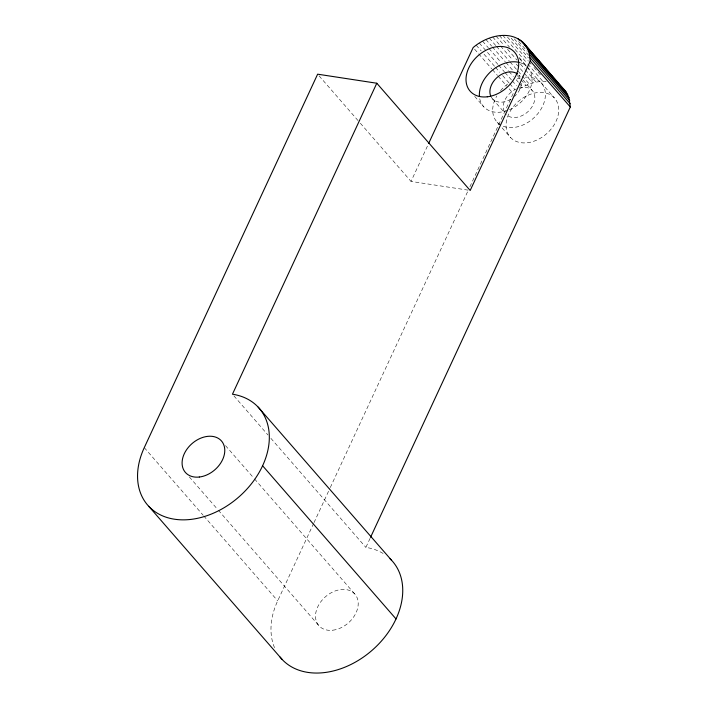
<?xml version="1.0" encoding="UTF-8"?>
<svg xmlns="http://www.w3.org/2000/svg" width="708" height="708" viewBox="0 0 708 708"><rect width="100%" height="100%" fill="white"/><g stroke="black" fill="none" stroke-linecap="round" stroke-linejoin="round"><path stroke-width="0.53" stroke-dasharray="3.54 2.66" d="M468.041 190.133L411.029 181.407L428.19 144.45M274.518 647.678A73.853 53.622 -41.1 0 1 277.695 600.827L313.538 523.628M313.998 522.628L329.822 488.538M330.291 487.529L468.05 190.753M469.917 186.744L513.194 93.491L507.477 86.925M383.108 553.461A73.853 53.622 -41.1 0 0 365.877 547.381L370.072 538.354M519.362 89.022C527.318 84.075 536.646 80.916 546.098 81.393L544.664 79.756M518.699 41.471L527.274 51.312M514.327 38.869L528.619 55.277M511.203 38.214L528.487 57.932M507.494 37.081L528.221 60.879M528.938 61.702L531.08 64.162M533.947 67.446L541.089 75.65M502.83 35.4L527.133 63.304M527.849 64.118L542.859 81.358M519.159 57.525L526.885 66.393M540.93 82.517L554.275 97.837M499.512 35.657L509.521 47.144M519.522 58.631L525.955 66.012M526.672 66.835L539.54 81.606M496.131 36.197L503.999 45.224M507.574 49.33L516.867 59.994M520.433 64.101L524.725 69.021M525.442 69.844L536.16 82.155M492.724 37.028L499.875 45.232M500.591 46.055L512.742 60.012M516.309 64.109L523.46 72.313M524.177 73.136L532.752 82.986M489.316 38.144L495.75 45.533M496.458 46.347L509.326 61.118M510.043 61.941L529.345 84.102M520.238 76.747L518.831 75.137A17.727 12.868 -41.1 0 1 520.672 77.968M523.044 79.977L532.177 90.456M485.927 39.533L491.644 46.091M492.361 46.914L505.229 61.684M505.946 62.508L513.088 70.712M517.38 75.641L520.238 78.924M520.955 79.739L525.955 85.482M482.59 41.179L488.308 47.746M489.024 48.56L501.175 62.516M504.034 65.8L508.326 70.72M509.043 71.543L513.327 76.464M516.185 79.747L518.336 82.208M519.044 83.031L522.619 87.128M479.334 43.073L497.919 64.41M498.636 65.225L504.353 71.791M505.07 72.614L511.503 79.995M512.22 80.818L516.504 85.748M476.192 45.197L481.192 50.941M484.051 54.224L494.768 66.534M495.485 67.357L499.777 72.278M502.636 75.561L509.07 82.942M509.787 83.765L514.787 89.509M474.599 49.179L491.75 68.871M492.467 69.694L497.467 75.437M498.184 76.26L506.76 86.111M492.573 98.943L504.512 112.652M474.696 96.394L483.821 106.881M497.166 122.201L499.273 124.617M502.078 127.838L510.503 137.52M319.078 75.844L359.62 122.396M360.345 123.227L411.029 181.407M233.906 395.869L267.987 434.995M270.881 438.323L365.877 547.381M225.516 445.624L253.8 478.095M254.526 478.927L354.593 593.817M189.337 476.935L217.621 509.406M218.347 510.238L319.14 625.952M144.273 447.642L203.01 515.079M203.736 515.911L277.695 600.827M519.008 87.942A17.727 12.868 -41.1 0 1 533.009 105.023A17.727 12.868 -41.1 0 1 505.919 114.262M504.078 111.43A17.727 12.868 -41.1 0 1 516.336 88.942M521.486 83.305A17.727 12.868 -41.1 0 1 514.521 96.421M510.822 99.182A17.727 12.868 -41.1 0 1 490.741 96.111M525.248 77.163A29.541 21.452 -41.1 0 1 542.452 106.519A29.541 21.452 -41.1 0 1 501.715 125.573M500.866 125.112A29.541 21.452 -41.1 0 1 496.83 95.961M500.538 90.686A29.541 21.452 -41.1 0 1 508.68 83.305M517.265 78.898A29.541 21.452 -41.1 0 1 520.212 77.995M527.584 67.198A29.541 21.452 -41.1 0 1 508.459 110.138M507.486 110.501A29.541 21.452 -41.1 0 1 479.661 98.403M520.3 62.729A29.541 21.452 -41.1 0 1 526.23 65.915M332.751 630.209A23.93 17.373 -41.1 0 0 357.071 597.64A23.93 17.373 -41.1 0 0 320.777 601.809A23.93 17.373 -41.1 0 0 332.751 630.209M527.301 142.759A29.541 21.452 -41.1 0 0 557.329 102.563A29.541 21.452 -41.1 0 0 512.53 107.705A29.541 21.452 -41.1 0 0 527.301 142.759"/><path stroke-width="1.06" d="M262.606 465.758A73.853 53.622 -41.1 0 1 174.434 519.203A73.853 53.622 -41.1 0 1 144.273 447.642L317.635 74.181L376.798 83.234L232.454 394.206A73.853 53.622 -41.1 0 1 262.606 465.758L396.029 618.942M428.65 143.45L473.165 47.542C486.794 35.754 510.928 29.028 524.672 44.117L566.418 92.412L568.949 97.739L570.303 106.988L370.532 537.354M524.672 44.117L528.92 51.781L530.274 61.03L470.192 190.47L376.798 83.234M561.178 86.748L564.701 90.075M522.663 42.02L566.418 92.412M520.398 40.188L526.115 46.746M527.54 48.392L530.398 51.675M532.549 54.135L534.69 56.596M537.549 59.879L539.691 62.339M541.832 64.8L543.983 67.269M546.841 70.543L548.266 72.189M551.842 76.296L553.275 77.933M527.814 49.02L567.843 94.978M517.875 38.63L519.3 40.267M528.92 51.781L568.949 97.739M529.699 54.728L569.728 100.678M530.159 57.817L570.188 103.775M530.274 61.03L570.303 106.988M258.146 407.1L391.568 560.285M148.733 506.3L282.156 659.484M390.064 558.762A73.853 53.622 -41.1 0 1 373.045 649.475A73.853 53.622 -41.1 0 1 280.049 657.042M490.741 96.111A17.727 12.868 -41.1 0 1 497.768 76.898A17.727 12.868 -41.1 0 1 517.575 74.013M479.405 96.403A29.541 21.452 -41.1 0 1 491.98 70.552A29.541 21.452 -41.1 0 1 519.318 62.446M199.32 477.024A23.93 17.373 -41.1 0 0 223.639 444.456A23.93 17.373 -41.1 0 0 187.355 448.624A23.93 17.373 -41.1 0 0 199.32 477.024M487.281 96.81A29.541 21.452 -41.1 0 0 517.3 56.605A29.541 21.452 -41.1 0 0 472.501 61.755A29.541 21.452 -41.1 0 0 487.281 96.81"/></g></svg>
